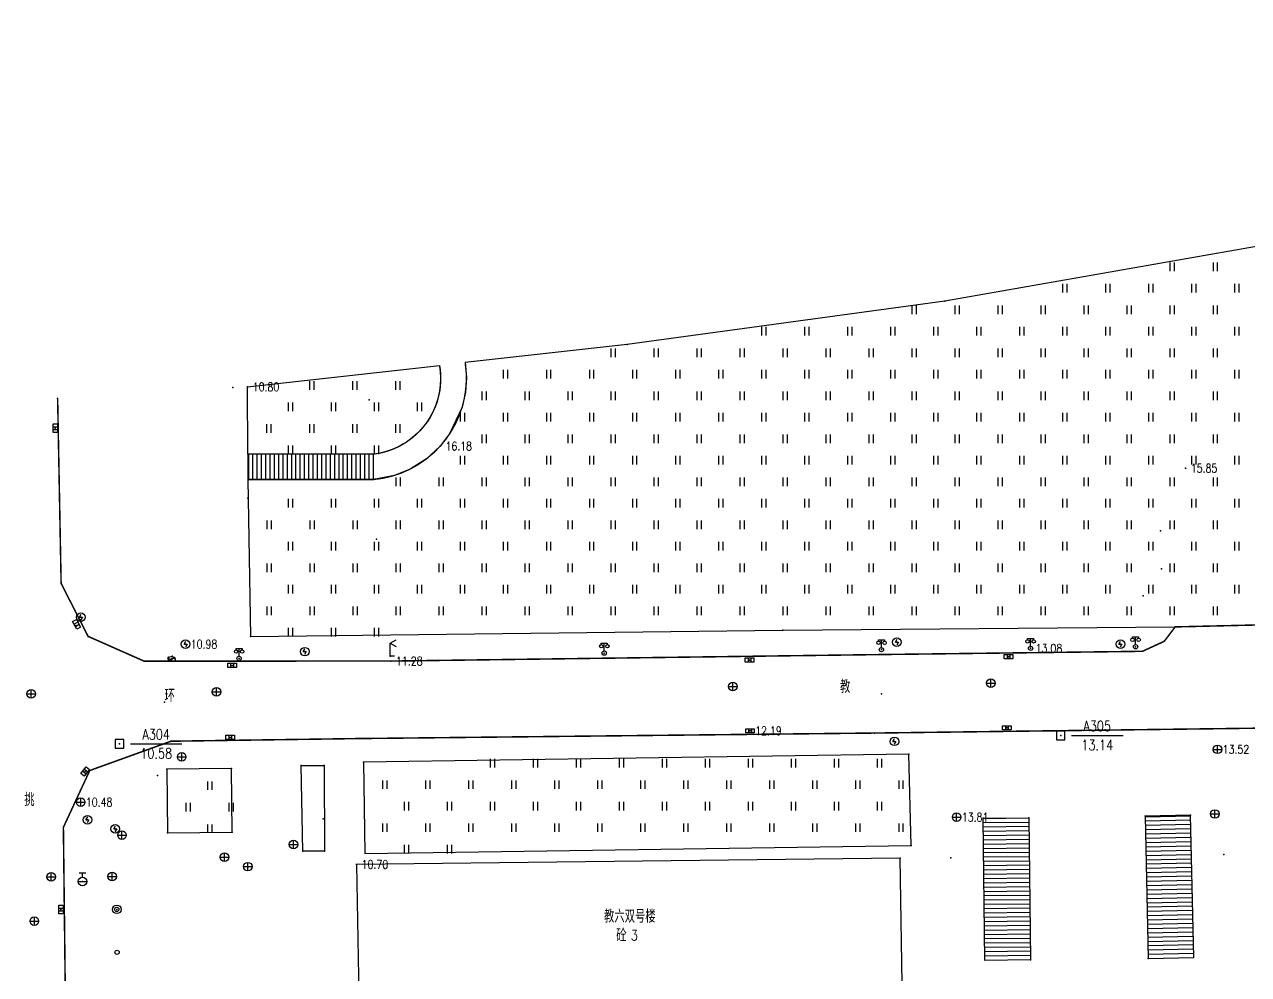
# Model space of a CAD drawing. Extents: x 953 to 1488, y 1110 to 1509.
# Drawn here: x 1212.4 to 1354.7, y 1383.7 to 1494.1 of the extents above; entities that cross this region are included whole.
import ezdxf
from ezdxf.enums import TextEntityAlignment as Align

# ---------------------------------------------------------------- set-up
doc = ezdxf.new("R2010")
doc.units = 0
doc.header["$LTSCALE"] = 0.5
doc.header["$PDSIZE"] = 0.2
doc.linetypes.add('X3', pattern=[5, 4, -1])
doc.layers.get('0').update_dxf_attribs({"linetype": 'CONTINUOUS'})
doc.layers.add('ASSIST', color=7, linetype='CONTINUOUS', plot=False)
for name, color, linetype in [('COMPONENT', 4, 'CONTINUOUS'), ('DLDW', 11, 'CONTINUOUS'), ('DLSS', 4, 'CONTINUOUS'), ('GCD', 1, 'CONTINUOUS'), ('GXYZ', 2, 'CONTINUOUS'), ('JMD', 6, 'CONTINUOUS'), ('KZD', 1, 'CONTINUOUS'), ('SXSS', 5, 'CONTINUOUS'), ('ZBTZ', 3, 'CONTINUOUS'), ('ZDH', 1, 'CONTINUOUS')]:
    doc.layers.add(name, color=color, linetype=linetype)
doc.styles.add('HZ', font='rs.shx', dxfattribs={"width": 0.8, "bigfont": 'hztxt.shx'})
doc.linetypes.add('1161', pattern='A,0,[149,AAA.SHX,S=0.15,R=0,X=0,Y=0],-1.6', length=1.6)

# ---------------------------------------------------------------- blocks, each defined once
blk = doc.blocks.new('gc097')
for p, q in [((-0.6999991656703307, 2.001080768634255), (-0.6999991656703307, 2.301080768634255)), ((-0.6999991656703307, 2.301080768634255), (0.6999991656703307, 2.298919231365744)), ((3.061515884555943e-17, 0.5), (3.061515884555943e-17, 2.3)), ((0.6999991656703307, 2.298919231365744), (0.6999991656703307, 1.998919231365745))]:
    blk.add_line(p, q)
for centre, radius in [((-0.6999991656703307, 1.601080768634255), 0.4), ((0, 0), 0.5), ((0.7265381501658085, 1.599800599500545), 0.4)]:
    blk.add_circle(centre, radius)
blk = doc.blocks.new('gcbj0612')
for p, q in [((-0.7458569407542344, 0.2598197386311203), (0.1571368456564155, 0.5260803049821767)), ((-0.5670090337425311, -0.3368004811462534), (0.3359847526681197, -0.07053991479519683))]:
    blk.add_line(p, q)
at = {"flags": 128}
for points in [[(-0.7347474870311482, 0.2633573525126936), (-0.7654477018694417, 0.2497338557431057), (-0.7922594463429147, 0.2256723448834808), (-0.8142136741489769, 0.1920424656279407), (-0.8305169022935347, 0.1500596894345765), (-0.8405798896337973, 0.1012413832200727), (-0.8440389335884295, 0.0473519677658778), (-0.8407690152964601, -0.009660853045991229), (-0.8308883181246497, -0.06773648732593768), (-0.814753956212693, -0.1247759303364951), (-0.792949067437758, -0.1787176279924427), (-0.7662617372922544, -0.2276119867967721), (-0.7356565154208012, -0.2696918372292857), (-0.7022395542829606, -0.3034363038573714), (-0.667218629921297, -0.32762577373674), (-0.6318594897883695, -0.341385976400902), (-0.597440105335923, -0.3442195822737164), (-0.5652044827969005, -0.3360241774560515), (-0.5363177015589574, -0.3170959652309367), (-0.5118238051598076, -0.2881190605051636), (-0.4926080668335409, -0.2501407641141103), (-0.4793649934293864, -0.2045337106408359), (-0.4725732241246614, -0.1529462578258831), (-0.4724782311578211, -0.09724291062378158), (-0.4790834478221888, -0.03943693313607093), (-0.4921501443777901, 0.01838241599883774), (-0.5112060563661598, 0.07412539485636405), (-0.5355624534783437, 0.1257773069436822), (-0.564339032062734, 0.1714713175802123), (-0.5964957315926463, 0.2095559261669666), (-0.6308703251636065, 0.2386546557211399), (-0.66622042540183, 0.2577158023406442), (-0.7012683875809196, 0.2660504465233174)], [(-0.7125718318520766, 0.1761321249843057), (-0.7241168407460936, 0.1668597046865807), (-0.745193987841973, 0.1209817677679187), (-0.7534887512468319, 0.03866720824729918), (-0.7401951170540225, -0.05999870397622241), (-0.7047586472457568, -0.1530508592238461), (-0.6581541844915546, -0.221393572121191), (-0.6178041203861657, -0.2514852704528304), (-0.6030864599991925, -0.255005689588497), (-0.5915354121203765, -0.2446691776438211), (-0.5705369717625195, -0.1991121883041005), (-0.5617865780718726, -0.1168371180043832), (-0.5758802286178867, -0.01824664557686012), (-0.6106642327333984, 0.07512669735982255), (-0.6576933486222306, 0.1429505950606318), (-0.6978411817650052, 0.1735142059068034)]]:
    blk.add_lwpolyline(points, close=True, dxfattribs=at)
blk.add_lwpolyline([(0.2976538328897113, -0.08184233189102658), (0.3292567688137712, -0.07128064146669666), (0.3572731540031045, -0.05010334967069735), (0.3806905114285786, -0.01907577727292048), (0.3986625671574198, 0.02068077816771621), (0.4105398336319445, 0.06772956459097876), (0.4158930813354581, 0.1203702978531348), (0.4145288506087493, 0.1767006078638088), (0.4064964430395817, 0.2346847878555393), (0.3920861397651343, 0.2922273622736473), (0.3718187110757077, 0.347248814635126), (0.3464265964294601, 0.3977607386466923), (0.3168274350088444, 0.4419376967148312), (0.2840909033912433, 0.4781831889713879), (0.2494000587788014, 0.5051873487768452), (0.2140085847946537, 0.5219742796581471), (0.1791954849288626, 0.5279373229834932), (0.1462188609561151, 0.522860981844562)], dxfattribs=at)
at = {"extrusion": (0, 0, -1), "flags": 128}
blk.add_lwpolyline([(-0.4023446645690179, 0.2541732805644537), (-0.506423858782463, 0.2825473205747729), (-0.605374279677756, 0.2943829550181719), (-0.694067153936745, 0.2731417783277305), (-0.7671658848188543, 0.2032230796242877), (-0.8136418622158144, 0.0947083865141137), (-0.8162163030180236, -0.01412013098298046), (-0.7955409019545915, -0.05623803400928667), (-0.7572906624563336, -0.08353754529338582), (-0.7022098950160722, -0.09255065438953097), (-0.6427814281366047, -0.08578044505304958), (-0.5944132513682155, -0.06721795822032182), (-0.5725133542611899, -0.04085423482772797), (-0.5878949997979642, -0.01110048940547274), (-0.6314281318417642, 0.01580830840407455), (-0.6885730347363492, 0.03314249225611873), (-0.7452185545258577, 0.03448630897047184), (-0.7945621382187175, 0.01877631431858339), (-0.8359231746992085, -0.01056765322274296), (-0.8927311324439069, -0.09592453278434072), (-0.9118600060691657, -0.1933414949939753), (-0.8975803125531636, -0.286512028175167), (-0.8661122684509532, -0.3768418472422602)], dxfattribs=at)
blk.add_lwpolyline([(-0.09282248118870484, -0.1969798290674589), (-0.2215975466818496, -0.5397991055343048), (0.05032784705915372, -0.5397991055343048)], close=True)
blk = doc.blocks.new('gc052')
for p, q in [((0, 3), (1.385640646055102, 3.799999999999999)), ((0, 3), (1.385640646055102, 2.200000000000001)), ((0, 0), (0, 3)), ((1, 0), (0, 0))]:
    blk.add_line(p, q)
blk = doc.blocks.new('gc133')
for p, q in [((-1, 0), (1, 0)), ((-0.8, 2), (0.8, 2)), ((0, 1), (0, 2))]:
    blk.add_line(p, q)
blk.add_circle((0, 0), 1)
blk = doc.blocks.new('gc041')
for p, q in [((-1, 0.5), (1, 0.5)), ((-1, -0.5), (-1, 0.5)), ((-0.3300000000000001, 0.5), (-0.3300000000000001, -0.5)), ((0.3300000000000001, 0.5), (0.3300000000000001, -0.5)), ((1, 0.5), (1, -0.5)), ((1, -0.5), (-1, -0.5))]:
    blk.add_line(p, q)
blk = doc.blocks.new('gc043')
for p, q in [((-1, 0), (1, 0)), ((-8.881784197001252e-16, -1), (-8.881784197001252e-16, 1))]:
    blk.add_line(p, q)
blk.add_circle((0, 0), 1)
blk = doc.blocks.new('gc050')
for p, q in [((-0.3464, 0), (0.05446059767919031, 0.6923227435439937)), ((-0.3464, 0), (0.3464, -1.110223024625157e-16)), ((0.3464, -1.110223024625157e-16), (-0.0550644551031203, -0.6919727532849503))]:
    blk.add_line(p, q)
blk.add_circle((0, 0), 1)
blk = doc.blocks.new('gc188')
blk.add_circle((0, 0), 1)
blk = doc.blocks.new('gc170')
at = {"linetype": 'Continuous'}
blk.add_circle((0, 0), 0.5, dxfattribs=at)
blk = doc.blocks.new('GC200')
at = {"linetype": 'Continuous', "const_width": 0.2, "flags": 128}
blk.add_lwpolyline([(-0.1, 0, 1), (0.1, 0, 1)], format="xyb", close=True, dxfattribs=at)
blk = doc.blocks.new('gc323')
at = {"flags": 128}
for points in [[(-0.5, 0), (-0.5, 2)], [(0.5, 0), (0.5, 2)]]:
    blk.add_lwpolyline(points, dxfattribs=at)
blk = doc.blocks.new('gc261')
blk.add_lwpolyline([(-1, -0.9999999999999996), (1, -0.9999999999999987), (0.9999999999999991, 1.000000000000001), (-1.000000000000001, 1)], close=True)
blk.add_point((0, 0))

msp = doc.modelspace()

# ---------------------------------------------------------------- linework, layer by layer
at = {"layer": 'ASSIST', "linetype": 'Continuous', "flags": 128}
for points in [[(1238.346639412998, 1441.231), (1252.954, 1441.231), (1252.954, 1444.182), (1238.346639412998, 1444.182)], [(1329.13, 1401.901), (1329.334, 1385.372), (1324.038041498871, 1385.30663757431), (1323.834041498871, 1401.83563757431)], [(1342.654, 1402.088), (1343.014, 1385.531), (1348.311887102875, 1385.646192326933), (1347.951887102875, 1402.203192326933)]]:
    msp.add_lwpolyline(points, close=True, dxfattribs=at)
at = {"layer": 'DLSS', "linetype": 'X3', "const_width": 0.15, "flags": 128}
for points in [[(1252.954, 1441.231, 0.0941968052204013), (1257.211301027726, 1442.437563225245, 0.09419680522041668), (1260.729, 1445.122, 0.1107902298677956), (1263.263108396073, 1449.647818338416, 0.1107902298677797), (1263.621080395402, 1454.822428762697)], [(1252.954, 1444.182, 0.09338970678627234), (1256.082648917238, 1445.162314068797, 0.09338970678626374), (1258.64, 1447.214, 0.1105085637024293), (1260.453788686279, 1450.628391111065, 0.1105085637024849), (1260.639535644872, 1454.490177501475)]]:
    msp.add_lwpolyline(points, format="xyb", dxfattribs=at)
at = {"layer": 'DLSS', "linetype": 'Continuous', "const_width": 0.175}
msp.add_lwpolyline([(1312.171, 1420.884), (1342.36, 1421.257), (1344.893, 1422.425), (1346.161, 1424.096), (1358.184, 1424.38), (1359.026, 1423.072), (1361.561, 1421.612), (1363.415, 1421.394), (1377.495, 1421.546), (1459.009, 1422.539), (1464.1, 1423.364), (1468.034, 1425.711), (1470.541, 1430.219), (1471.317, 1433.835), (1471.072, 1455.118)], dxfattribs=at)
at = {"layer": 'DLSS', "linetype": 'Continuous', "const_width": 0.175, "flags": 128}
for points in [[(1216.244, 1450.648), (1216.65, 1429.153), (1219.788, 1422.995), (1226.287, 1420.118), (1254.985, 1420.124), (1312.171, 1420.884)], [(1216.913, 1400.792), (1219.979, 1407.397), (1229.422, 1410.803), (1250.919, 1411.109), (1311.194, 1411.753), (1376.784, 1412.586), (1417.271, 1413.423), (1464.479, 1413.598), (1466.043, 1413.507), (1469.008, 1412.49), (1470.718, 1410.794), (1472.646, 1406.095), (1472.646, 1402.067), (1472.918, 1379.643)]]:
    msp.add_lwpolyline(points, dxfattribs=at)
at = {"layer": 'DLSS', "linetype": 'Continuous', "const_width": 0.175, "elevation": 10.243, "flags": 128}
msp.add_lwpolyline([(1334.90887116012, 1208.64455708844), (1333.131, 1205.637), (1231.829, 1204.429), (1225.125, 1206.481), (1221.871, 1209.529), (1219.996, 1212.533), (1219.11, 1216.599), (1219.039, 1217.814), (1216.913, 1400.792)], dxfattribs=at)
at = {"layer": 'JMD', "linetype": 'Continuous'}
for p, q in [((1252.954, 1444.182), (1238.346639412998, 1444.182)), ((1238.454, 1441.231), (1238.454, 1444.182)), ((1238.954, 1441.231), (1238.954, 1444.182)), ((1239.454, 1441.231), (1239.454, 1444.182)), ((1239.954, 1441.231), (1239.954, 1444.182)), ((1240.454, 1441.231), (1240.454, 1444.182)), ((1240.954, 1441.231), (1240.954, 1444.182)), ((1241.454, 1441.231), (1241.454, 1444.182)), ((1241.954, 1441.231), (1241.954, 1444.182)), ((1242.454, 1441.231), (1242.454, 1444.182)), ((1242.954, 1441.231), (1242.954, 1444.182)), ((1243.454, 1441.231), (1243.454, 1444.182)), ((1243.954, 1441.231), (1243.954, 1444.182)), ((1244.454, 1441.231), (1244.454, 1444.182)), ((1244.954, 1441.231), (1244.954, 1444.182)), ((1245.454, 1441.231), (1245.454, 1444.182)), ((1245.954, 1441.231), (1245.954, 1444.182)), ((1246.454, 1441.231), (1246.454, 1444.182)), ((1246.954, 1441.231), (1246.954, 1444.182)), ((1247.454, 1441.231), (1247.454, 1444.182)), ((1247.954, 1441.231), (1247.954, 1444.182)), ((1248.454, 1441.231), (1248.454, 1444.182)), ((1248.954, 1441.231), (1248.954, 1444.182)), ((1249.454, 1441.231), (1249.454, 1444.182)), ((1249.954, 1441.231), (1249.954, 1444.182)), ((1250.454, 1441.231), (1250.454, 1444.182)), ((1250.954, 1441.231), (1250.954, 1444.182)), ((1251.454, 1441.231), (1251.454, 1444.182)), ((1251.954, 1441.231), (1251.954, 1444.182)), ((1252.454, 1441.231), (1252.454, 1444.182)), ((1252.954, 1441.231), (1252.954, 1444.182)), ((1238.346639412998, 1441.231), (1252.954, 1441.231)), ((1324.038041498871, 1385.30663757431), (1323.834041498871, 1401.83563757431)), ((1329.130373424365, 1401.870743473904), (1323.834414923236, 1401.805381048214)), ((1329.13, 1401.901), (1329.334, 1385.372)), ((1342.654, 1402.088), (1343.014, 1385.531)), ((1342.655324128931, 1402.027101103579), (1347.953211231806, 1402.142293430513)), ((1342.666193094721, 1401.527219251956), (1347.964080197596, 1401.642411578889)), ((1348.311887102875, 1385.646192326933), (1347.951887102875, 1402.203192326933)), ((1329.136543926657, 1401.370781550453), (1323.840585425528, 1401.305419124763)), ((1329.142714428949, 1400.870819627001), (1323.84675592782, 1400.805457201311)), ((1329.148884931241, 1400.370857703549), (1323.852926430112, 1400.305495277859)), ((1342.677062060511, 1401.027337400332), (1347.974949163386, 1401.142529727265)), ((1342.687931026301, 1400.527455548709), (1347.985818129176, 1400.642647875642)), ((1329.155055433533, 1399.870895780098), (1323.859096932404, 1399.805533354408)), ((1329.161225935825, 1399.370933856646), (1323.865267434696, 1399.305571430956)), ((1329.167396438117, 1398.870971933194), (1323.871437936988, 1398.805609507504)), ((1342.698799992091, 1400.027573697085), (1347.996687094966, 1400.142766024018)), ((1342.709668957881, 1399.527691845461), (1348.007556060756, 1399.642884172395)), ((1342.720537923671, 1399.027809993838), (1348.018425026546, 1399.143002320771)), ((1329.173566940409, 1398.371010009743), (1323.87760843928, 1398.305647584053)), ((1329.179737442701, 1397.871048086291), (1323.883778941572, 1397.805685660601)), ((1329.185907944993, 1397.371086162839), (1323.889949443864, 1397.305723737149)), ((1342.731406889461, 1398.527928142214), (1348.029293992336, 1398.643120469147)), ((1342.742275855251, 1398.02804629059), (1348.040162958126, 1398.143238617524)), ((1342.753144821041, 1397.528164438967), (1348.051031923916, 1397.6433567659)), ((1329.192078447285, 1396.871124239388), (1323.896119946156, 1396.805761813698)), ((1329.198248949577, 1396.371162315936), (1323.902290448448, 1396.305799890246)), ((1342.764013786831, 1397.028282587343), (1348.061900889706, 1397.143474914277)), ((1342.774882752621, 1396.52840073572), (1348.072769855496, 1396.643593062653)), ((1342.785751718411, 1396.028518884096), (1348.083638821286, 1396.143711211029)), ((1329.204419451868, 1395.871200392485), (1323.90846095074, 1395.805837966795)), ((1329.21058995416, 1395.371238469033), (1323.914631453032, 1395.305876043343)), ((1329.216760456452, 1394.871276545581), (1323.920801955324, 1394.805914119891)), ((1342.796620684201, 1395.528637032472), (1348.094507787076, 1395.643829359406)), ((1342.807489649991, 1395.028755180849), (1348.105376752866, 1395.143947507782)), ((1342.81835861578, 1394.528873329225), (1348.116245718656, 1394.644065656158)), ((1329.222930958744, 1394.37131462213), (1323.926972457616, 1394.30595219644)), ((1329.229101461036, 1393.871352698678), (1323.933142959908, 1393.805990272988)), ((1329.235271963328, 1393.371390775226), (1323.9393134622, 1393.306028349536)), ((1342.82922758157, 1394.028991477601), (1348.127114684446, 1394.144183804535)), ((1342.84009654736, 1393.529109625978), (1348.137983650236, 1393.644301952911)), ((1342.85096551315, 1393.029227774354), (1348.148852616026, 1393.144420101288)), ((1329.24144246562, 1392.871428851775), (1323.945483964492, 1392.806066426085)), ((1329.247612967912, 1392.371466928323), (1323.951654466784, 1392.306104502633)), ((1329.253783470204, 1391.871505004871), (1323.957824969076, 1391.806142579181)), ((1342.86183447894, 1392.52934592273), (1348.159721581816, 1392.644538249664)), ((1342.87270344473, 1392.029464071107), (1348.170590547606, 1392.14465639804)), ((1329.259953972496, 1391.37154308142), (1323.963995471368, 1391.30618065573)), ((1329.266124474788, 1390.871581157968), (1323.97016597366, 1390.806218732278)), ((1329.27229497708, 1390.371619234516), (1323.976336475951, 1390.306256808826)), ((1342.88357241052, 1391.529582219483), (1348.181459513396, 1391.644774546417)), ((1342.89444137631, 1391.02970036786), (1348.192328479186, 1391.144892694793)), ((1342.9053103421, 1390.529818516236), (1348.203197444976, 1390.64501084317)), ((1329.278465479372, 1389.871657311065), (1323.982506978243, 1389.806294885375)), ((1329.284635981664, 1389.371695387613), (1323.988677480535, 1389.306332961923)), ((1329.290806483956, 1388.871733464161), (1323.994847982827, 1388.806371038472)), ((1342.91617930789, 1390.029936664612), (1348.214066410766, 1390.145128991546)), ((1342.92704827368, 1389.530054812989), (1348.224935376556, 1389.645247139922)), ((1342.93791723947, 1389.030172961365), (1348.235804342346, 1389.145365288299)), ((1329.296976986248, 1388.37177154071), (1324.001018485119, 1388.30640911502)), ((1329.30314748854, 1387.871809617258), (1324.007188987411, 1387.806447191568)), ((1342.94878620526, 1388.530291109742), (1348.246673308136, 1388.645483436675)), ((1342.95965517105, 1388.030409258118), (1348.257542273926, 1388.145601585051)), ((1342.97052413684, 1387.530527406494), (1348.268411239716, 1387.645719733428)), ((1329.309317990832, 1387.371847693807), (1324.013359489703, 1387.306485268117)), ((1329.315488493124, 1386.871885770355), (1324.019529991995, 1386.806523344665)), ((1329.321658995416, 1386.371923846903), (1324.025700494287, 1386.306561421213)), ((1342.98139310263, 1387.030645554871), (1348.279280205505, 1387.145837881804)), ((1342.99226206842, 1386.530763703247), (1348.290149171295, 1386.645956030181)), ((1343.00313103421, 1386.030881851623), (1348.301018137085, 1386.146074178557)), ((1329.327829497708, 1385.871961923452), (1324.031870996579, 1385.806599497762)), ((1329.334, 1385.372), (1324.038041498871, 1385.30663757431)), ((1343.014, 1385.531), (1348.311887102875, 1385.646192326933))]:
    msp.add_line(p, q, dxfattribs=at)
at = {"layer": 'JMD', "linetype": 'Continuous', "elevation": 14.316, "flags": 128}
msp.add_lwpolyline([(1314.193, 1397.216), (1250.986, 1396.482), (1251.279, 1379.103), (1314.480410431438, 1380.168539631533), (1314.193, 1397.216)], close=True, dxfattribs=at)
at = {"layer": 'KZD', "linetype": 'Continuous'}
for p, q in [((1224.7, 1410.49), (1230.7, 1410.49)), ((1334.1, 1411.46), (1340.1, 1411.46))]:
    msp.add_line(p, q, dxfattribs=at)
at = {"layer": 'ZBTZ', "linetype": '1161', "flags": 128}
for points, elevation in [([(1263.621080395402, 1454.822428762697), (1263.756813051557, 1453.098077667148), (1263.641628400446, 1451.383619892863), (1263.263108396073, 1449.647818338416), (1261.817112037543, 1446.536447663066), (1260.729, 1445.122), (1259.126096347869, 1443.636699113088), (1257.211301027726, 1442.437563225245), (1255.397248853624, 1441.709993894373), (1252.954, 1441.231), (1238.346639412998, 1441.231), (1238.685, 1422.976), (1300.544, 1423.705), (1346.161, 1424.096), (1358.184, 1424.38), (1375.845, 1424.316), (1465.769, 1425.877), (1467.372, 1428.917), (1468.512, 1434.123), (1467.838, 1469.217), (1467.89, 1479.38), (1467.379, 1485.16), (1465.001, 1490.366), (1462.392, 1494.148), (1449.618, 1490.62), (1429.633, 1485.098), (1405.553, 1478.963), (1365.771, 1470.109), (1319.37, 1461.959), (1282.448, 1456.921), (1263.621080395402, 1454.822428762697)], 10.796), ([(1315.482, 1398.678), (1315.206, 1409.296), (1251.805, 1408.37), (1251.960106434323, 1397.750234295329)], 14.429), ([(1228.943, 1407.549), (1229.001, 1400.133), (1236.536, 1400.243), (1236.464, 1407.642)], 10.892)]:
    msp.add_lwpolyline(points, close=True, dxfattribs=dict(at, elevation=elevation))
msp.add_lwpolyline([(1238.346639412998, 1444.182), (1238.325, 1452.003), (1260.639535644872, 1454.490177501475, -0.1105085637024849), (1260.453788686279, 1450.628391111065, -0.1105085637024293), (1258.64, 1447.214, -0.09338970678626374), (1256.082648917238, 1445.162314068797, -0.09338970678627234), (1252.954, 1444.182)], format="xyb", close=True, dxfattribs=at)
at = {"layer": 'ZBTZ', "linetype": 'Continuous', "elevation": 11.244, "flags": 128}
msp.add_lwpolyline([(1244.561, 1407.961), (1247.215, 1407.99), (1247.271, 1398.002), (1244.758, 1398.016)], close=True, dxfattribs=at)
at = {"layer": 'ZDH', "linetype": 'Continuous'}
for p in [(1319.37, 1461.959, 15.659), (1282.448, 1456.921, 15.915), (1236.603, 1451.95, 10.758), (1238.325, 1452.003, 10.796), (1216.244, 1450.648, 10.309), (1252.469, 1450.517, 16.023), (1215.976, 1447.21, 10.293), (1258.64, 1447.214, 16.183), (1260.729, 1445.122, 16.175), (1252.877, 1444.182, 15.917), (1347.378, 1442.544, 15.845), (1252.954, 1441.231, 15.882), (1238.351, 1439.071, 10.912), (1344.45, 1435.255, 16.37), (1253.301, 1434.29, 15.662), (1344.562, 1430.85, 15.153), (1216.65, 1429.153, 10.356), (1342.453, 1427.711, 14.133), (1218.943, 1425.214, 10.571), (1218.37, 1424.258, 10.464), (1219.788, 1422.995, 10.481), (1238.685, 1422.976, 11.086), (1300.544, 1423.705, 12.444), (1346.161, 1424.096, 13.417), (1231.12, 1422.087, 10.976), (1313.812, 1422.316, 12.732), (1329.345, 1421.605, 13.081), (1339.792, 1422.077, 13.294), (1341.552, 1421.788, 13.309), (1344.893, 1422.425, 13.297), (1226.287, 1420.118, 10.684), (1229.465, 1420.435, 10.968), (1237.337, 1420.426, 11.055), (1244.972, 1421.218, 11.272), (1254.912, 1420.704, 11.449), (1254.985, 1420.124, 11.282), (1279.792, 1421.044, 11.976), (1296.675, 1420.245, 12.181), (1312.017, 1421.449, 12.661), (1312.171, 1420.884, 12.533), (1326.779, 1420.626, 12.828), (1342.36, 1421.257, 13.183), (1236.525, 1419.61, 10.889), (1324.734, 1417.565, 12.861), (1213.159, 1416.319, 10.54), (1234.703, 1416.547, 10.923), (1294.747, 1417.161, 12.206), (1312.012, 1416.329, 12.63), (1228.665, 1415.356, 10.811), (1296.735, 1412.011, 12.185), (1311.194, 1411.753, 12.521), (1326.587, 1412.359, 12.835), (1229.422, 1410.803, 10.72), (1236.295, 1411.243, 10.875), (1250.919, 1411.109, 11.185), (1313.522, 1410.788, 12.715), (1230.665, 1408.986, 10.928), (1315.206, 1409.296, 12.786), (1351.09, 1409.856, 13.523), (1219.979, 1407.397, 10.429), (1228.943, 1407.549, 10.892), (1236.464, 1407.642, 11.059), (1244.561, 1407.961, 11.244), (1247.215, 1407.99, 11.314), (1251.805, 1408.37, 11.36), (1219.46, 1407.278, 10.415), (1227.858, 1406.824, 10.831), (1218.925, 1403.713, 10.483), (1219.714, 1401.659, 10.478), (1247.096, 1401.77, 11.169), (1320.755, 1401.975, 13.814), (1323.834, 1401.839, 13.956), (1329.13, 1401.901, 13.956), (1342.654, 1402.088, 13.909), (1347.952, 1402.198, 13.915), (1350.763, 1402.343, 13.888), (1216.913, 1400.792, 10.256), (1222.935, 1400.613, 10.523), (1236.536, 1400.243, 10.743), (1223.724, 1399.893, 10.522), (1229.001, 1400.133, 10.611), (1243.654, 1398.789, 10.657), (1243.681, 1398.773, 10.663), (1244.758, 1398.016, 10.593), (1247.271, 1398.002, 10.594), (1315.482, 1398.678, 14.429), (1351.815, 1397.627, 14.268), (1235.64, 1397.316, 10.594), (1238.347, 1396.217, 10.595), (1238.383, 1396.204, 10.597), (1250.986, 1396.482, 10.704), (1314.193, 1397.216, 14.316), (1320.095, 1397.26, 14.311), (1215.506, 1395.022, 10.222), (1222.57, 1395.085, 10.431), (1219.131, 1394.484, 9.746), (1216.632, 1391.237, 10.146), (1223.113, 1391.252, 10.408), (1213.536, 1389.88, 10.209), (1329.334, 1385.372, 19.736), (1343.014, 1385.531, 19.732)]:
    msp.add_point(p, dxfattribs=at)

# ---------------------------------------------------------------- block references
at = {"layer": 'COMPONENT', "linetype": 'Continuous', "xscale": 0.5, "yscale": 0.5}
msp.add_blockref('gcbj0612', (1229.465, 1420.435, 10.968), dxfattribs=at)
at = {"layer": 'DLDW', "linetype": 'Continuous', "xscale": 0.5, "yscale": 0.5}
for p in [(1237.337, 1420.426, 11.055), (1279.792, 1421.044, 11.976), (1312.017, 1421.449, 12.661), (1329.345, 1421.605, 13.081), (1341.552, 1421.788, 13.309)]:
    msp.add_blockref('gc097', p, dxfattribs=at)
at = {"layer": 'DLSS', "linetype": 'Continuous', "xscale": 0.5, "yscale": 0.5}
msp.add_blockref('gc052', (1254.912, 1420.704, 11.449), dxfattribs=at)
at = {"layer": 'GCD', "linetype": 'Continuous'}
ref = msp.add_blockref('GC200', (1238.325, 1452.003, 10.796), dxfattribs=dict(at, xscale=0.5, yscale=0.5, zscale=0.5))
ref.add_attrib('height', '10.80', dxfattribs={"linetype": 'Continuous', "height": 1, "style": 'HZ', "width": 0.8}).set_placement((1238.925, 1452.003, 10.796), align=Align.MIDDLE_LEFT)
ref = msp.add_blockref('GC200', (1260.729, 1445.122, 16.175), dxfattribs=dict(at, xscale=0.5, yscale=0.5, zscale=0.5))
ref.add_attrib('height', '16.18', dxfattribs={"linetype": 'Continuous', "height": 1, "style": 'HZ', "width": 0.8}).set_placement((1261.329, 1445.122, 16.175), align=Align.MIDDLE_LEFT)
ref = msp.add_blockref('GC200', (1347.378, 1442.544, 15.845), dxfattribs=dict(at, xscale=0.5, yscale=0.5, zscale=0.5))
ref.add_attrib('height', '15.85', dxfattribs={"linetype": 'Continuous', "height": 1, "style": 'HZ', "width": 0.8}).set_placement((1347.978, 1442.544, 15.845), align=Align.MIDDLE_LEFT)
ref = msp.add_blockref('GC200', (1231.12, 1422.087, 10.976), dxfattribs=dict(at, xscale=0.5, yscale=0.5, zscale=0.5))
ref.add_attrib('height', '10.98', dxfattribs={"linetype": 'Continuous', "height": 1, "style": 'HZ', "width": 0.8}).set_placement((1231.72, 1422.087, 10.976), align=Align.MIDDLE_LEFT)
ref = msp.add_blockref('GC200', (1329.345, 1421.605, 13.081), dxfattribs=dict(at, xscale=0.5, yscale=0.5, zscale=0.5))
ref.add_attrib('height', '13.08', dxfattribs={"linetype": 'Continuous', "height": 1, "style": 'HZ', "width": 0.8}).set_placement((1329.945, 1421.605, 13.081), align=Align.MIDDLE_LEFT)
ref = msp.add_blockref('GC200', (1254.985, 1420.124, 11.282), dxfattribs=dict(at, xscale=0.5, yscale=0.5, zscale=0.5))
ref.add_attrib('height', '11.28', dxfattribs={"linetype": 'Continuous', "height": 1, "style": 'HZ', "width": 0.8}).set_placement((1255.585, 1420.124, 11.282), align=Align.MIDDLE_LEFT)
ref = msp.add_blockref('GC200', (1296.735, 1412.011, 12.185), dxfattribs=dict(at, xscale=0.5, yscale=0.5, zscale=0.5))
ref.add_attrib('height', '12.19', dxfattribs={"linetype": 'Continuous', "height": 1, "style": 'HZ', "width": 0.8}).set_placement((1297.335, 1412.011, 12.185), align=Align.MIDDLE_LEFT)
ref = msp.add_blockref('GC200', (1351.09, 1409.856, 13.523), dxfattribs=dict(at, xscale=0.5, yscale=0.5, zscale=0.5))
ref.add_attrib('height', '13.52', dxfattribs={"linetype": 'Continuous', "height": 1, "style": 'HZ', "width": 0.8}).set_placement((1351.69, 1409.856, 13.523), align=Align.MIDDLE_LEFT)
ref = msp.add_blockref('GC200', (1218.925, 1403.713, 10.483), dxfattribs=dict(at, xscale=0.5, yscale=0.5, zscale=0.5))
ref.add_attrib('height', '10.48', dxfattribs={"linetype": 'Continuous', "height": 1, "style": 'HZ', "width": 0.8}).set_placement((1219.525, 1403.713, 10.483), align=Align.MIDDLE_LEFT)
ref = msp.add_blockref('GC200', (1320.755, 1401.975, 13.814), dxfattribs=dict(at, xscale=0.5, yscale=0.5, zscale=0.5))
ref.add_attrib('height', '13.81', dxfattribs={"linetype": 'Continuous', "height": 1, "style": 'HZ', "width": 0.8}).set_placement((1321.355, 1401.975, 13.814), align=Align.MIDDLE_LEFT)
ref = msp.add_blockref('GC200', (1250.986, 1396.482, 10.704), dxfattribs=dict(at, xscale=0.5, yscale=0.5, zscale=0.5))
ref.add_attrib('height', '10.70', dxfattribs={"linetype": 'Continuous', "height": 1, "style": 'HZ', "width": 0.8}).set_placement((1251.586, 1396.482, 10.704), align=Align.MIDDLE_LEFT)
at = {"layer": 'GXYZ', "linetype": 'Continuous'}
for p, xscale, yscale, rotation in [((1215.976, 1447.21, 10.293), 0.5, 0.5, 90), ((1218.44648189439, 1424.387080510985, 10.464), 0.500000000000067, 0.5000000000000219, 298.7054055941311), ((1219.46, 1407.278, 10.415), 0.4999999999999994, 0.4999999999999994, 51.09629549000262), ((1216.632, 1391.237, 10.146), 0.5, 0.5, 90)]:
    msp.add_blockref('gc041', p, dxfattribs=dict(at, xscale=xscale, yscale=yscale, rotation=rotation))
at = {"layer": 'GXYZ', "linetype": 'Continuous', "xscale": 0.5, "yscale": 0.5}
for name, p in [('gc050', (1218.943, 1425.214, 10.571)), ('gc050', (1231.12, 1422.087, 10.976)), ('gc050', (1244.972, 1421.218, 11.272)), ('gc050', (1313.812, 1422.316, 12.732)), ('gc050', (1339.792, 1422.077, 13.294)), ('gc041', (1296.675, 1420.245, 12.181)), ('gc041', (1326.779, 1420.626, 12.828)), ('gc041', (1236.525, 1419.61, 10.889)), ('gc043', (1294.747, 1417.161, 12.206)), ('gc043', (1324.734, 1417.565, 12.861)), ('gc043', (1213.159, 1416.319, 10.54)), ('gc043', (1234.703, 1416.547, 10.923)), ('gc041', (1296.735, 1412.011, 12.185)), ('gc041', (1326.587, 1412.359, 12.835)), ('gc041', (1236.295, 1411.243, 10.875)), ('gc050', (1313.522, 1410.788, 12.715)), ('gc043', (1351.09, 1409.856, 13.523)), ('gc043', (1230.665, 1408.986, 10.928)), ('gc043', (1218.925, 1403.713, 10.483)), ('gc050', (1219.714, 1401.659, 10.478)), ('gc043', (1320.755, 1401.975, 13.814)), ('gc043', (1350.763, 1402.343, 13.888)), ('gc050', (1222.935, 1400.613, 10.523)), ('gc043', (1223.724, 1399.893, 10.522)), ('gc043', (1243.654, 1398.789, 10.657)), ('gc043', (1235.64, 1397.316, 10.594)), ('gc043', (1238.347, 1396.217, 10.595)), ('gc043', (1215.506, 1395.022, 10.222)), ('gc133', (1219.131, 1394.484, 9.746)), ('gc043', (1222.57, 1395.085, 10.431)), ('gc188', (1223.113, 1391.252, 10.408)), ('gc043', (1213.536, 1389.88, 10.209))]:
    msp.add_blockref(name, p, dxfattribs=at)
at = {"layer": 'KZD', "linetype": 'Continuous', "xscale": 0.5, "yscale": 0.5}
for p in [(1332.85, 1411.46, 13.14), (1223.45, 1410.49, 10.58)]:
    msp.add_blockref('gc261', p, dxfattribs=at)
at = {"layer": 'ZBTZ', "linetype": 'Continuous', "xscale": 0.5, "yscale": 0.5}
for p in [(1345.846639412998, 1465.476), (1350.846639412998, 1465.476), (1333.346639412998, 1462.976), (1338.346639412998, 1462.976), (1343.346639412998, 1462.976), (1348.346639412998, 1462.976), (1353.346639412998, 1462.976), (1315.846639412998, 1460.476), (1320.846639412998, 1460.476), (1325.846639412998, 1460.476), (1330.846639412998, 1460.476), (1335.846639412998, 1460.476), (1340.846639412998, 1460.476), (1345.846639412998, 1460.476), (1350.846639412998, 1460.476), (1298.346639412998, 1457.976), (1303.346639412998, 1457.976), (1308.346639412998, 1457.976), (1313.346639412998, 1457.976), (1318.346639412998, 1457.976), (1323.346639412998, 1457.976), (1328.346639412998, 1457.976), (1333.346639412998, 1457.976), (1338.346639412998, 1457.976), (1343.346639412998, 1457.976), (1348.346639412998, 1457.976), (1353.346639412998, 1457.976), (1280.846639412998, 1455.476), (1285.846639412998, 1455.476), (1290.846639412998, 1455.476), (1295.846639412998, 1455.476), (1300.846639412998, 1455.476), (1305.846639412998, 1455.476), (1310.846639412998, 1455.476), (1315.846639412998, 1455.476), (1320.846639412998, 1455.476), (1325.846639412998, 1455.476), (1330.846639412998, 1455.476), (1335.846639412998, 1455.476), (1340.846639412998, 1455.476), (1345.846639412998, 1455.476), (1350.846639412998, 1455.476), (1268.346639412998, 1452.976), (1273.346639412998, 1452.976), (1278.346639412998, 1452.976), (1283.346639412998, 1452.976), (1288.346639412998, 1452.976), (1293.346639412998, 1452.976), (1298.346639412998, 1452.976), (1303.346639412998, 1452.976), (1308.346639412998, 1452.976), (1313.346639412998, 1452.976), (1318.346639412998, 1452.976), (1323.346639412998, 1452.976), (1328.346639412998, 1452.976), (1333.346639412998, 1452.976), (1338.346639412998, 1452.976), (1343.346639412998, 1452.976), (1348.346639412998, 1452.976), (1353.346639412998, 1452.976), (1245.825, 1451.682), (1250.825, 1451.682), (1255.825, 1451.682), (1265.846639412998, 1450.476), (1270.846639412998, 1450.476), (1275.846639412998, 1450.476), (1280.846639412998, 1450.476), (1285.846639412998, 1450.476), (1290.846639412998, 1450.476), (1295.846639412998, 1450.476), (1300.846639412998, 1450.476), (1305.846639412998, 1450.476), (1310.846639412998, 1450.476), (1315.846639412998, 1450.476), (1320.846639412998, 1450.476), (1325.846639412998, 1450.476), (1330.846639412998, 1450.476), (1335.846639412998, 1450.476), (1340.846639412998, 1450.476), (1345.846639412998, 1450.476), (1350.846639412998, 1450.476), (1243.325, 1449.182), (1248.325, 1449.182), (1253.325, 1449.182), (1258.325, 1449.182), (1263.346639412998, 1447.976), (1268.346639412998, 1447.976), (1273.346639412998, 1447.976), (1278.346639412998, 1447.976), (1283.346639412998, 1447.976), (1288.346639412998, 1447.976), (1293.346639412998, 1447.976), (1298.346639412998, 1447.976), (1303.346639412998, 1447.976), (1308.346639412998, 1447.976), (1313.346639412998, 1447.976), (1318.346639412998, 1447.976), (1323.346639412998, 1447.976), (1328.346639412998, 1447.976), (1333.346639412998, 1447.976), (1338.346639412998, 1447.976), (1343.346639412998, 1447.976), (1348.346639412998, 1447.976), (1353.346639412998, 1447.976), (1240.825, 1446.682), (1245.825, 1446.682), (1250.825, 1446.682), (1255.825, 1446.682), (1265.846639412998, 1445.476), (1270.846639412998, 1445.476), (1275.846639412998, 1445.476), (1280.846639412998, 1445.476), (1285.846639412998, 1445.476), (1290.846639412998, 1445.476), (1295.846639412998, 1445.476), (1300.846639412998, 1445.476), (1305.846639412998, 1445.476), (1310.846639412998, 1445.476), (1315.846639412998, 1445.476), (1320.846639412998, 1445.476), (1325.846639412998, 1445.476), (1330.846639412998, 1445.476), (1335.846639412998, 1445.476), (1340.846639412998, 1445.476), (1345.846639412998, 1445.476), (1350.846639412998, 1445.476), (1243.325, 1444.182), (1248.325, 1444.182), (1253.325, 1444.182), (1263.346639412998, 1442.976), (1268.346639412998, 1442.976), (1273.346639412998, 1442.976), (1278.346639412998, 1442.976), (1283.346639412998, 1442.976), (1288.346639412998, 1442.976), (1293.346639412998, 1442.976), (1298.346639412998, 1442.976), (1303.346639412998, 1442.976), (1308.346639412998, 1442.976), (1313.346639412998, 1442.976), (1318.346639412998, 1442.976), (1323.346639412998, 1442.976), (1328.346639412998, 1442.976), (1333.346639412998, 1442.976), (1338.346639412998, 1442.976), (1343.346639412998, 1442.976), (1348.346639412998, 1442.976), (1353.346639412998, 1442.976), (1255.846639412998, 1440.476), (1260.846639412998, 1440.476), (1265.846639412998, 1440.476), (1270.846639412998, 1440.476), (1275.846639412998, 1440.476), (1280.846639412998, 1440.476), (1285.846639412998, 1440.476), (1290.846639412998, 1440.476), (1295.846639412998, 1440.476), (1300.846639412998, 1440.476), (1305.846639412998, 1440.476), (1310.846639412998, 1440.476), (1315.846639412998, 1440.476), (1320.846639412998, 1440.476), (1325.846639412998, 1440.476), (1330.846639412998, 1440.476), (1335.846639412998, 1440.476), (1340.846639412998, 1440.476), (1345.846639412998, 1440.476), (1350.846639412998, 1440.476), (1243.346639412998, 1437.976), (1248.346639412998, 1437.976), (1253.346639412998, 1437.976), (1258.346639412998, 1437.976), (1263.346639412998, 1437.976), (1268.346639412998, 1437.976), (1273.346639412998, 1437.976), (1278.346639412998, 1437.976), (1283.346639412998, 1437.976), (1288.346639412998, 1437.976), (1293.346639412998, 1437.976), (1298.346639412998, 1437.976), (1303.346639412998, 1437.976), (1308.346639412998, 1437.976), (1313.346639412998, 1437.976), (1318.346639412998, 1437.976), (1323.346639412998, 1437.976), (1328.346639412998, 1437.976), (1333.346639412998, 1437.976), (1338.346639412998, 1437.976), (1343.346639412998, 1437.976), (1348.346639412998, 1437.976), (1353.346639412998, 1437.976), (1240.846639412998, 1435.476), (1245.846639412998, 1435.476), (1250.846639412998, 1435.476), (1255.846639412998, 1435.476), (1260.846639412998, 1435.476), (1265.846639412998, 1435.476), (1270.846639412998, 1435.476), (1275.846639412998, 1435.476), (1280.846639412998, 1435.476), (1285.846639412998, 1435.476), (1290.846639412998, 1435.476), (1295.846639412998, 1435.476), (1300.846639412998, 1435.476), (1305.846639412998, 1435.476), (1310.846639412998, 1435.476), (1315.846639412998, 1435.476), (1320.846639412998, 1435.476), (1325.846639412998, 1435.476), (1330.846639412998, 1435.476), (1335.846639412998, 1435.476), (1340.846639412998, 1435.476), (1345.846639412998, 1435.476), (1350.846639412998, 1435.476), (1243.346639412998, 1432.976), (1248.346639412998, 1432.976), (1253.346639412998, 1432.976), (1258.346639412998, 1432.976), (1263.346639412998, 1432.976), (1268.346639412998, 1432.976), (1273.346639412998, 1432.976), (1278.346639412998, 1432.976), (1283.346639412998, 1432.976), (1288.346639412998, 1432.976), (1293.346639412998, 1432.976), (1298.346639412998, 1432.976), (1303.346639412998, 1432.976), (1308.346639412998, 1432.976), (1313.346639412998, 1432.976), (1318.346639412998, 1432.976), (1323.346639412998, 1432.976), (1328.346639412998, 1432.976), (1333.346639412998, 1432.976), (1338.346639412998, 1432.976), (1343.346639412998, 1432.976), (1348.346639412998, 1432.976), (1353.346639412998, 1432.976), (1240.846639412998, 1430.476), (1245.846639412998, 1430.476), (1250.846639412998, 1430.476), (1255.846639412998, 1430.476), (1260.846639412998, 1430.476), (1265.846639412998, 1430.476), (1270.846639412998, 1430.476), (1275.846639412998, 1430.476), (1280.846639412998, 1430.476), (1285.846639412998, 1430.476), (1290.846639412998, 1430.476), (1295.846639412998, 1430.476), (1300.846639412998, 1430.476), (1305.846639412998, 1430.476), (1310.846639412998, 1430.476), (1315.846639412998, 1430.476), (1320.846639412998, 1430.476), (1325.846639412998, 1430.476), (1330.846639412998, 1430.476), (1335.846639412998, 1430.476), (1340.846639412998, 1430.476), (1345.846639412998, 1430.476), (1350.846639412998, 1430.476), (1243.346639412998, 1427.976), (1248.346639412998, 1427.976), (1253.346639412998, 1427.976), (1258.346639412998, 1427.976), (1263.346639412998, 1427.976), (1268.346639412998, 1427.976), (1273.346639412998, 1427.976), (1278.346639412998, 1427.976), (1283.346639412998, 1427.976), (1288.346639412998, 1427.976), (1293.346639412998, 1427.976), (1298.346639412998, 1427.976), (1303.346639412998, 1427.976), (1308.346639412998, 1427.976), (1313.346639412998, 1427.976), (1318.346639412998, 1427.976), (1323.346639412998, 1427.976), (1328.346639412998, 1427.976), (1333.346639412998, 1427.976), (1338.346639412998, 1427.976), (1343.346639412998, 1427.976), (1348.346639412998, 1427.976), (1353.346639412998, 1427.976), (1240.846639412998, 1425.476), (1245.846639412998, 1425.476), (1250.846639412998, 1425.476), (1255.846639412998, 1425.476), (1260.846639412998, 1425.476), (1265.846639412998, 1425.476), (1270.846639412998, 1425.476), (1275.846639412998, 1425.476), (1280.846639412998, 1425.476), (1285.846639412998, 1425.476), (1290.846639412998, 1425.476), (1295.846639412998, 1425.476), (1300.846639412998, 1425.476), (1305.846639412998, 1425.476), (1310.846639412998, 1425.476), (1315.846639412998, 1425.476), (1320.846639412998, 1425.476), (1325.846639412998, 1425.476), (1330.846639412998, 1425.476), (1335.846639412998, 1425.476), (1340.846639412998, 1425.476), (1345.846639412998, 1425.476), (1350.846639412998, 1425.476), (1243.346639412998, 1422.976), (1248.346639412998, 1422.976), (1253.346639412998, 1422.976), (1266.805, 1407.750234295329), (1271.805, 1407.750234295329), (1276.805, 1407.750234295329), (1281.805, 1407.750234295329), (1286.805, 1407.750234295329), (1291.805, 1407.750234295329), (1296.805, 1407.750234295329), (1301.805, 1407.750234295329), (1306.805, 1407.750234295329), (1311.805, 1407.750234295329), (1233.943, 1405.133), (1254.305, 1405.250234295329), (1259.305, 1405.250234295329), (1264.305, 1405.250234295329), (1269.305, 1405.250234295329), (1274.305, 1405.250234295329), (1279.305, 1405.250234295329), (1284.305, 1405.250234295329), (1289.305, 1405.250234295329), (1294.305, 1405.250234295329), (1299.305, 1405.250234295329), (1304.305, 1405.250234295329), (1309.305, 1405.250234295329), (1314.305, 1405.250234295329), (1231.443, 1402.633), (1236.443, 1402.633), (1256.805, 1402.750234295329), (1261.805, 1402.750234295329), (1266.805, 1402.750234295329), (1271.805, 1402.750234295329), (1276.805, 1402.750234295329), (1281.805, 1402.750234295329), (1286.805, 1402.750234295329), (1291.805, 1402.750234295329), (1296.805, 1402.750234295329), (1301.805, 1402.750234295329), (1306.805, 1402.750234295329), (1311.805, 1402.750234295329), (1233.943, 1400.133), (1254.305, 1400.250234295329), (1259.305, 1400.250234295329), (1264.305, 1400.250234295329), (1269.305, 1400.250234295329), (1274.305, 1400.250234295329), (1279.305, 1400.250234295329), (1284.305, 1400.250234295329), (1289.305, 1400.250234295329), (1294.305, 1400.250234295329), (1299.305, 1400.250234295329), (1304.305, 1400.250234295329), (1309.305, 1400.250234295329), (1314.305, 1400.250234295329), (1256.805, 1397.750234295329), (1261.805, 1397.750234295329)]:
    msp.add_blockref('gc323', p, dxfattribs=at)
at = {"layer": 'ZBTZ', "linetype": 'Continuous', "xscale": 0.5, "yscale": 0.5, "rotation": 270.4859755593662}
for p in [(1223.113, 1391.252), (1223.155408859474, 1386.252179854371)]:
    msp.add_blockref('gc170', p, dxfattribs=at)

# ---------------------------------------------------------------- texts
at = {"layer": 'JMD', "linetype": 'Continuous', "style": 'HZ', "width": 0.8}
msp.add_text('教六双号楼', height=1.5, dxfattribs=at).set_placement((1282.763927944371, 1390.522975669121), align=Align.MIDDLE)
msp.add_text('砼', height=1.5, dxfattribs=at).set_placement((1282.383155936296, 1388.240940721493), align=Align.MIDDLE_RIGHT)
msp.add_text('3', height=1.2, dxfattribs=at).set_placement((1282.883155936296, 1388.240940721493), align=Align.MIDDLE_LEFT)
at = {"layer": 'KZD', "linetype": 'Continuous', "style": 'HZ', "width": 0.8}
for s, p in [('A305', (1337.1, 1412.56)), ('A304', (1227.7, 1411.59)), ('13.14', (1337.1, 1410.36)), ('10.58', (1227.7, 1409.39))]:
    msp.add_text(s, height=1.2, dxfattribs=at).set_placement(p, align=Align.MIDDLE)
at = {"layer": 'SXSS', "linetype": 'Continuous', "style": 'HZ', "width": 0.8}
for s, p in [('教', (1307.202138517525, 1416.404624102202)), ('环', (1228.665, 1415.356)), ('挑', (1212.357, 1403.267))]:
    msp.add_text(s, height=1.5, dxfattribs=at).set_placement(p)

doc.saveas('drawing.dxf')
